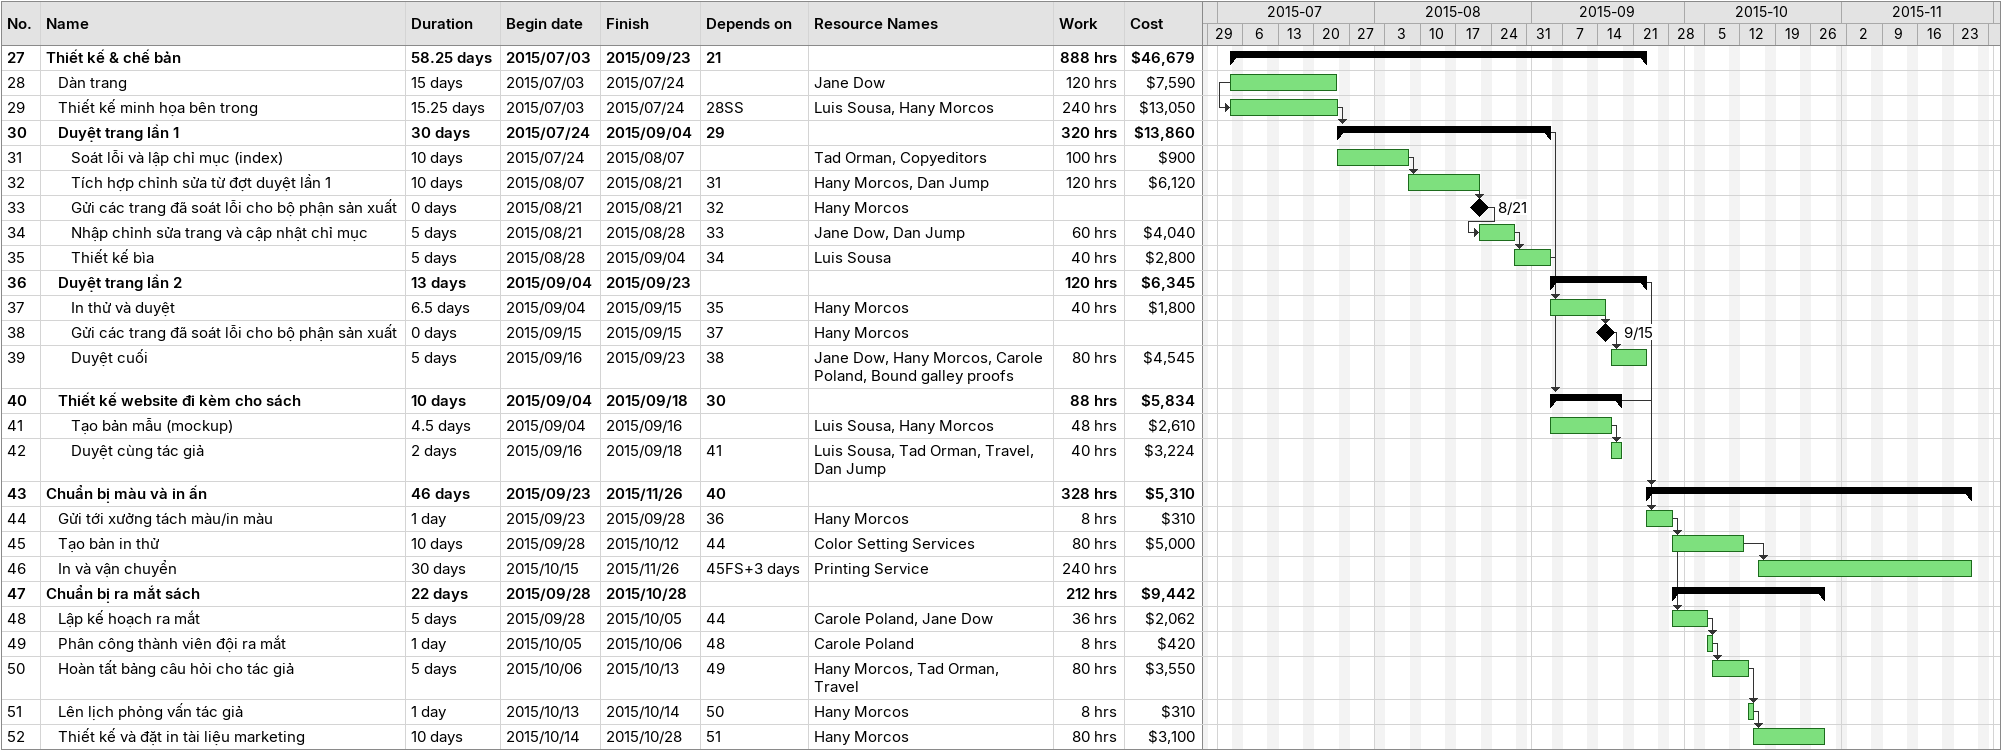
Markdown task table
| ID | Level | Task | Duration | Start | Finish | Predecessors | Resources | Work (h) | Cost ($) |
|---|---|---|---|---|---|---|---|---|---|
| 27 | 1 | **Thiết kế & chế bản** | 58.25d | 2015-07-03 | 2015-09-23 | 21 |  | 888 | 46679 |
| 28 | 2 | Dàn trang | 15d | 2015-07-03 | 2015-07-24 |  | Jane Dow | 120 | 7590 |
| 29 | 2 | Thiết kế minh họa bên trong | 15.25d | 2015-07-03 | 2015-07-24 | 28SS | Luis Sousa, Hany Morcos | 240 | 13050 |
| 30 | 2 | **Duyệt trang lần 1** | 30d | 2015-07-24 | 2015-09-04 | 29 |  | 320 | 13860 |
| 31 | 3 | Soát lỗi và lập chỉ mục (index) | 10d | 2015-07-24 | 2015-08-07 |  | Tad Orman, Copyeditors | 100 | 900 |
| 32 | 3 | Tích hợp chỉnh sửa từ đợt duyệt lần 1 | 10d | 2015-08-07 | 2015-08-21 | 31 | Hany Morcos, Dan Jump | 120 | 6120 |
| 33 | 3 | Gửi các trang đã soát lỗi cho bộ phận sản xuất | 0d | 2015-08-21 | 2015-08-21 | 32 | Hany Morcos |  |  |
| 34 | 3 | Nhập chỉnh sửa trang và cập nhật chỉ mục | 5d | 2015-08-21 | 2015-08-28 | 33 | Jane Dow, Dan Jump | 60 | 4040 |
| 35 | 3 | Thiết kế bìa | 5d | 2015-08-28 | 2015-09-04 | 34 | Luis Sousa | 40 | 2800 |
| 36 | 2 | **Duyệt trang lần 2** | 13d | 2015-09-04 | 2015-09-23 |  |  | 120 | 6345 |
| 37 | 3 | In thử và duyệt | 6.5d | 2015-09-04 | 2015-09-15 | 35 | Hany Morcos | 40 | 1800 |
| 38 | 3 | Gửi các trang đã soát lỗi cho bộ phận sản xuất | 0d | 2015-09-15 | 2015-09-15 | 37 | Hany Morcos |  |  |
| 39 | 3 | Duyệt cuối | 5d | 2015-09-16 | 2015-09-23 | 38 | Jane Dow, Hany Morcos, Carole Poland, Bound galley proofs | 80 | 4545 |
| 40 | 2 | **Thiết kế website đi kèm cho sách** | 10d | 2015-09-04 | 2015-09-18 | 30 |  | 88 | 5834 |
| 41 | 3 | Tạo bản mẫu (mockup) | 4.5d | 2015-09-04 | 2015-09-16 |  | Luis Sousa, Hany Morcos | 48 | 2610 |
| 42 | 3 | Duyệt cùng tác giả | 2d | 2015-09-16 | 2015-09-18 | 41 | Luis Sousa, Tad Orman, Travel, Dan Jump | 40 | 3224 |
| 43 | 1 | **Chuẩn bị màu và in ấn** | 46d | 2015-09-23 | 2015-11-26 | 40 |  | 328 | 5310 |
| 44 | 2 | Gửi tới xưởng tách màu/in màu | 1d | 2015-09-23 | 2015-09-28 | 36 | Hany Morcos | 8 | 310 |
| 45 | 2 | Tạo bản in thử | 10d | 2015-09-28 | 2015-10-12 | 44 | Color Setting Services | 80 | 5000 |
| 46 | 2 | In và vận chuyển | 30d | 2015-10-15 | 2015-11-26 | 45FS+3d | Printing Service | 240 |  |
| 47 | 1 | **Chuẩn bị ra mắt sách** | 22d | 2015-09-28 | 2015-10-28 |  |  | 212 | 9442 |
| 48 | 2 | Lập kế hoạch ra mắt | 5d | 2015-09-28 | 2015-10-05 | 44 | Carole Poland, Jane Dow | 36 | 2062 |
| 49 | 2 | Phân công thành viên đội ra mắt | 1d | 2015-10-05 | 2015-10-06 | 48 | Carole Poland | 8 | 420 |
| 50 | 2 | Hoàn tất bảng câu hỏi cho tác giả | 5d | 2015-10-06 | 2015-10-13 | 49 | Hany Morcos, Tad Orman, Travel | 80 | 3550 |
| 51 | 2 | Lên lịch phỏng vấn tác giả | 1d | 2015-10-13 | 2015-10-14 | 50 | Hany Morcos | 8 | 310 |
| 52 | 2 | Thiết kế và đặt in tài liệu marketing | 10d | 2015-10-14 | 2015-10-28 | 51 | Hany Morcos | 80 | 3100 |
